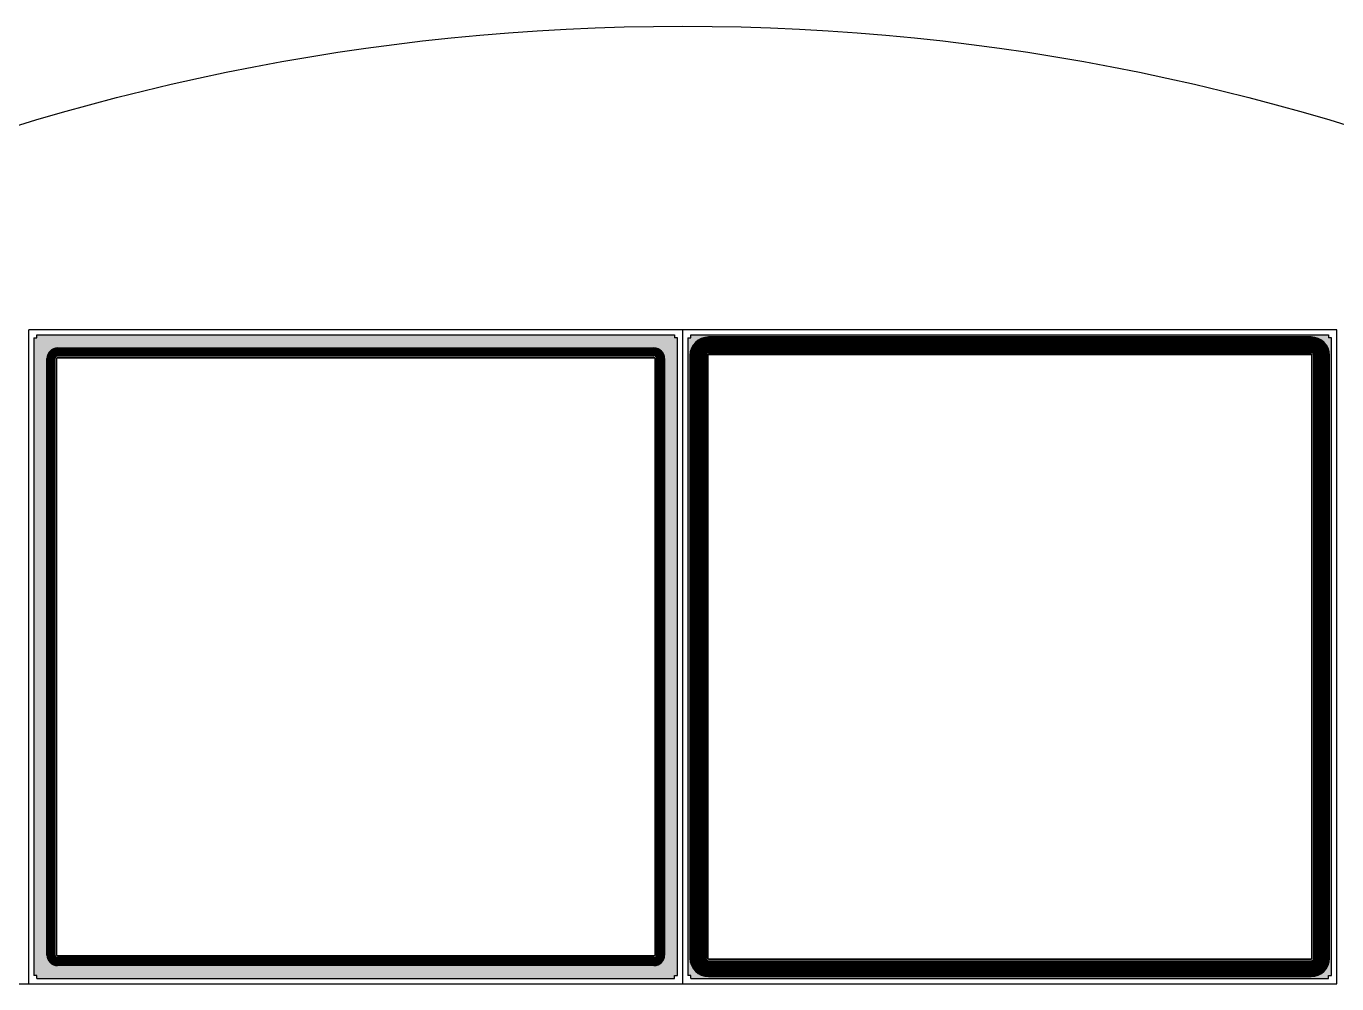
# Model space of a CAD drawing. Header units: millimetres. Extents: x -75 to 75, y -75 to 75.
# Drawn here: x -21.74 to 21.65, y 43.3 to 75 of the extents above; entities that cross this region are included whole.
import ezdxf

# ---------------------------------------------------------------- set-up
doc = ezdxf.new("R2010")
doc.units = ezdxf.units.MM
doc.layers.add('400AMET#2', color=9, linetype='Continuous')

msp = doc.modelspace()

# ---------------------------------------------------------------- hatches: boundary and pattern name
at = {"layer": '400AMET#2'}
h = msp.add_hatch(color=256, dxfattribs=at)
h.dxf.hatch_style = 1
h.paths.add_polyline_path([(-0.17, 64.68), (-0.27, 64.68), (-0.27, 64.78), (-21.38, 64.78), (-21.38, 64.68), (-21.48, 64.68), (-21.48, 43.57), (-21.38, 43.57), (-21.38, 43.47), (-0.27, 43.47), (-0.27, 43.57), (-0.17, 43.57)])
h.paths.add_polyline_path([(-20.697, 64.348), (-0.953, 64.348, -0.414214), (-0.602, 63.997), (-0.602, 44.253, -0.414214), (-0.953, 43.902), (-20.697, 43.902, -0.414214), (-21.048, 44.253), (-21.048, 63.997, -0.414214)], flags=16)
h.paths.add_polyline_path([(-20.697, 64.328), (-0.953, 64.328, -0.414214), (-0.622, 63.997), (-0.622, 44.253, -0.414214), (-0.953, 43.922), (-20.697, 43.922, -0.414214), (-21.028, 44.253), (-21.028, 63.997, -0.414214)], flags=0)
h.paths.add_polyline_path([(-20.697, 64.311), (-0.953, 64.311, -0.414214), (-0.639, 63.997), (-0.639, 44.253, -0.414214), (-0.953, 43.939), (-20.697, 43.939, -0.414214), (-21.011, 44.253), (-21.011, 63.997, -0.414214)], flags=0)
h.paths.add_polyline_path([(-20.697, 64.291), (-0.953, 64.291, -0.414214), (-0.659, 63.997), (-0.659, 44.253, -0.414214), (-0.953, 43.959), (-20.697, 43.959, -0.414214), (-20.991, 44.253), (-20.991, 63.997, -0.414214)], flags=0)
h.paths.add_polyline_path([(-20.697, 64.274), (-0.953, 64.274, -0.414214), (-0.676, 63.997), (-0.676, 44.253, -0.414214), (-0.953, 43.976), (-20.697, 43.976, -0.414214), (-20.974, 44.253), (-20.974, 63.997, -0.414214)], flags=0)
h.paths.add_polyline_path([(-20.697, 64.241), (-20.697, 64.254, 0.414214), (-20.954, 63.997), (-20.954, 44.253), (-20.941, 44.253), (-20.941, 63.997, -0.414214)], flags=0)
h.paths.add_polyline_path([(-20.697, 64.208), (-20.697, 64.221, 0.414214), (-20.921, 63.997), (-20.921, 44.253), (-20.908, 44.253), (-20.908, 63.997, -0.414214)], flags=0)
h.paths.add_polyline_path([(-0.953, 64.175, -0.414214), (-0.775, 63.997), (-0.762, 63.997, 0.414214), (-0.953, 64.188), (-20.697, 64.188), (-20.697, 64.175)], flags=0)
h.paths.add_polyline_path([(-0.709, 63.997), (-0.709, 44.253, -0.414214), (-0.953, 44.009), (-0.953, 43.996, 0.414214), (-0.696, 44.253), (-0.696, 63.997)], flags=0)
h.paths.add_polyline_path([(-0.953, 64.145, -0.414214), (-0.805, 63.997), (-0.795, 63.997, 0.414214), (-0.953, 64.155), (-20.697, 64.155), (-20.697, 64.145)], flags=0)
h.paths.add_polyline_path([(-20.697, 44.105, -0.414214), (-20.845, 44.253), (-20.855, 44.253, 0.414214), (-20.697, 44.095), (-0.953, 44.095), (-0.953, 44.105)], flags=0)
h.paths.add_polyline_path([(-0.953, 64.115, -0.414214), (-0.835, 63.997), (-0.825, 63.997, 0.414214), (-0.953, 64.125), (-20.697, 64.125), (-20.697, 64.115)], flags=0)
h.paths.add_polyline_path([(-0.953, 64.085, -0.414214), (-0.865, 63.997), (-0.855, 63.997, 0.414214), (-0.953, 64.095), (-20.697, 64.095), (-20.697, 64.085)], flags=0)
h.paths.add_polyline_path([(-20.697, 44.165, -0.414214), (-20.785, 44.253), (-20.795, 44.253, 0.414214), (-20.697, 44.155), (-0.953, 44.155), (-0.953, 44.165)], flags=0)
h.paths.add_polyline_path([(-0.953, 64.025, -0.414214), (-0.925, 63.997), (-0.915, 63.997, 0.414214), (-0.953, 64.035), (-20.697, 64.035), (-20.697, 64.025)], flags=0)
h.paths.add_polyline_path([(-20.697, 44.225, -0.414214), (-20.725, 44.253), (-20.735, 44.253, 0.414214), (-20.697, 44.215), (-0.953, 44.215), (-0.953, 44.225)], flags=0)
h.paths.add_polyline_path([(-20.547, 63.997), (-10.9, 63.997), (-10.9, 63.847), (-10.75, 63.847), (-10.75, 63.997), (-1.103, 63.997), (-1.103, 63.847), (-0.953, 63.847), (-0.953, 54.2), (-1.103, 54.2), (-1.103, 54.05), (-0.953, 54.05), (-0.953, 44.403), (-1.103, 44.403), (-1.103, 44.253), (-10.75, 44.253), (-10.75, 44.403), (-10.9, 44.403), (-10.9, 44.253), (-20.547, 44.253), (-20.547, 44.403), (-20.697, 44.403), (-20.697, 54.05), (-20.547, 54.05), (-20.547, 54.2), (-20.697, 54.2), (-20.697, 63.847), (-20.547, 63.847)], flags=0)
h = msp.add_hatch(color=256, dxfattribs=at)
h.dxf.hatch_style = 1
h.paths.add_polyline_path([(0.27, 64.78), (0.27, 64.68), (0.17, 64.68), (0.17, 43.57), (0.27, 43.57), (0.27, 43.47), (21.38, 43.47), (21.38, 43.57), (21.48, 43.57), (21.48, 64.68), (21.38, 64.68), (21.38, 64.78)])
h.paths.add_polyline_path([(0.853, 64.713), (20.797, 64.713, -0.414214), (21.413, 64.097), (21.413, 44.153, -0.414214), (20.797, 43.537), (0.853, 43.537, -0.414214), (0.237, 44.153), (0.237, 64.097, -0.414214)], flags=16)
h.paths.add_polyline_path([(0.853, 64.693), (20.797, 64.693, -0.414214), (21.393, 64.097), (21.393, 44.153, -0.414214), (20.797, 43.557), (0.853, 43.557, -0.414214), (0.257, 44.153), (0.257, 64.097, -0.414214)], flags=0)
h.paths.add_polyline_path([(0.853, 64.667), (20.797, 64.667, -0.414214), (21.367, 64.097), (21.367, 44.153, -0.414214), (20.797, 43.583), (0.853, 43.583, -0.414214), (0.283, 44.153), (0.283, 64.097, -0.414214)], flags=0)
h.paths.add_polyline_path([(0.853, 64.647), (20.797, 64.647, -0.414214), (21.347, 64.097), (21.347, 44.153, -0.414214), (20.797, 43.603), (0.853, 43.603, -0.414214), (0.303, 44.153), (0.303, 64.097, -0.414214)], flags=0)
h.paths.add_polyline_path([(0.853, 64.623), (20.797, 64.623, -0.414214), (21.323, 64.097), (21.323, 44.153, -0.414214), (20.797, 43.627), (0.853, 43.627, -0.414214), (0.327, 44.153), (0.327, 64.097, -0.414214)], flags=0)
h.paths.add_polyline_path([(0.853, 64.603), (20.797, 64.603, -0.414214), (21.303, 64.097), (21.303, 44.153, -0.414214), (20.797, 43.647), (0.853, 43.647, -0.414214), (0.347, 44.153), (0.347, 64.097, -0.414214)], flags=0)
h.paths.add_polyline_path([(0.853, 64.579), (20.797, 64.579, -0.414214), (21.279, 64.097), (21.279, 44.153, -0.414214), (20.797, 43.671), (0.853, 43.671, -0.414214), (0.371, 44.153), (0.371, 64.097, -0.414214)], flags=0)
h.paths.add_polyline_path([(0.853, 64.559), (20.797, 64.559, -0.414214), (21.259, 64.097), (21.259, 44.153, -0.414214), (20.797, 43.691), (0.853, 43.691, -0.414214), (0.391, 44.153), (0.391, 64.097, -0.414214)], flags=0)
h.paths.add_polyline_path([(0.853, 64.535), (20.797, 64.535, -0.414214), (21.235, 64.097), (21.235, 44.153, -0.414214), (20.797, 43.715), (0.853, 43.715, -0.414214), (0.415, 44.153), (0.415, 64.097, -0.414214)], flags=0)
h.paths.add_polyline_path([(0.853, 64.515), (20.797, 64.515, -0.414214), (21.215, 64.097), (21.215, 44.153, -0.414214), (20.797, 43.735), (0.853, 43.735, -0.414214), (0.435, 44.153), (0.435, 64.097, -0.414214)], flags=0)
h.paths.add_polyline_path([(0.853, 64.493), (20.797, 64.493, -0.414214), (21.193, 64.097), (21.193, 44.153, -0.414214), (20.797, 43.757), (0.853, 43.757, -0.414214), (0.457, 44.153), (0.457, 64.097, -0.414214)], flags=0)
h.paths.add_polyline_path([(0.853, 64.473), (20.797, 64.473, -0.414214), (21.173, 64.097), (21.173, 44.153, -0.414214), (20.797, 43.777), (0.853, 43.777, -0.414214), (0.477, 44.153), (0.477, 64.097, -0.414214)], flags=0)
h.paths.add_polyline_path([(0.853, 64.451), (20.797, 64.451, -0.414214), (21.151, 64.097), (21.151, 44.153, -0.414214), (20.797, 43.799), (0.853, 43.799, -0.414214), (0.499, 44.153), (0.499, 64.097, -0.414214)], flags=0)
h.paths.add_polyline_path([(0.853, 64.431), (20.797, 64.431, -0.414214), (21.131, 64.097), (21.131, 44.153, -0.414214), (20.797, 43.819), (0.853, 43.819, -0.414214), (0.519, 44.153), (0.519, 64.097, -0.414214)], flags=0)
h.paths.add_polyline_path([(0.853, 64.409), (20.797, 64.409, -0.414214), (21.109, 64.097), (21.109, 44.153, -0.414214), (20.797, 43.841), (0.853, 43.841, -0.414214), (0.541, 44.153), (0.541, 64.097, -0.414214)], flags=0)
h.paths.add_polyline_path([(0.853, 64.389), (20.797, 64.389, -0.414214), (21.089, 64.097), (21.089, 44.153, -0.414214), (20.797, 43.861), (0.853, 43.861, -0.414214), (0.561, 44.153), (0.561, 64.097, -0.414214)], flags=0)
h.paths.add_polyline_path([(0.853, 64.371), (20.797, 64.371, -0.414214), (21.071, 64.097), (21.071, 44.153, -0.414214), (20.797, 43.879), (0.853, 43.879, -0.414214), (0.579, 44.153), (0.579, 64.097, -0.414214)], flags=0)
h.paths.add_polyline_path([(0.853, 64.351), (20.797, 64.351, -0.414214), (21.051, 64.097), (21.051, 44.153, -0.414214), (20.797, 43.899), (0.853, 43.899, -0.414214), (0.599, 44.153), (0.599, 64.097, -0.414214)], flags=0)
h.paths.add_polyline_path([(0.853, 64.333), (20.797, 64.333, -0.414214), (21.033, 64.097), (21.033, 44.153, -0.414214), (20.797, 43.917), (0.853, 43.917, -0.414214), (0.617, 44.153), (0.617, 64.097, -0.414214)], flags=0)
h.paths.add_polyline_path([(0.853, 64.313), (20.797, 64.313, -0.414214), (21.013, 64.097), (21.013, 44.153, -0.414214), (20.797, 43.937), (0.853, 43.937, -0.414214), (0.637, 44.153), (0.637, 64.097, -0.414214)], flags=0)
h.paths.add_polyline_path([(0.853, 64.295), (20.797, 64.295, -0.414214), (20.995, 64.097), (20.995, 44.153, -0.414214), (20.797, 43.955), (0.853, 43.955, -0.414214), (0.655, 44.153), (0.655, 64.097, -0.414214)], flags=0)
h.paths.add_polyline_path([(0.853, 64.275), (20.797, 64.275, -0.414214), (20.975, 64.097), (20.975, 44.153, -0.414214), (20.797, 43.975), (0.853, 43.975, -0.414214), (0.675, 44.153), (0.675, 64.097, -0.414214)], flags=0)
h.paths.add_polyline_path([(0.853, 64.26), (20.797, 64.26, -0.414214), (20.96, 64.097), (20.96, 44.153, -0.414214), (20.797, 43.99), (0.853, 43.99, -0.414214), (0.69, 44.153), (0.69, 64.097, -0.414214)], flags=0)
h.paths.add_polyline_path([(0.853, 64.24), (20.797, 64.24, -0.414214), (20.94, 64.097), (20.94, 44.153, -0.414214), (20.797, 44.01), (0.853, 44.01, -0.414214), (0.71, 44.153), (0.71, 64.097, -0.414214)], flags=0)
h.paths.add_polyline_path([(0.853, 64.225), (20.797, 64.225, -0.414214), (20.925, 64.097), (20.925, 44.153, -0.414214), (20.797, 44.025), (0.853, 44.025, -0.414214), (0.725, 44.153), (0.725, 64.097, -0.414214)], flags=0)
h.paths.add_polyline_path([(0.853, 64.205), (20.797, 64.205, -0.414214), (20.905, 64.097), (20.905, 44.153, -0.414214), (20.797, 44.045), (0.853, 44.045, -0.414214), (0.745, 44.153), (0.745, 64.097, -0.414214)], flags=0)
h.paths.add_polyline_path([(20.89, 64.19), (20.89, 44.06), (0.76, 44.06), (0.76, 64.19)], flags=0)
h.paths.add_polyline_path([(20.84, 64.14), (20.84, 44.11), (0.81, 44.11), (0.81, 64.14)], flags=0)
h.paths.add_polyline_path([(20.825, 64.125), (20.825, 44.125), (0.825, 44.125), (0.825, 64.125)], flags=0)
h.paths.add_polyline_path([(10.9, 64.097), (10.9, 63.947), (10.75, 63.947), (10.75, 64.097), (1.003, 64.097), (1.003, 63.947), (0.853, 63.947), (0.853, 54.2), (1.003, 54.2), (1.003, 54.05), (0.853, 54.05), (0.853, 44.303), (1.003, 44.303), (10.75, 44.153), (10.75, 44.303), (10.9, 44.303), (20.647, 44.153), (20.647, 44.303), (20.797, 44.303), (20.797, 54.05), (20.647, 54.05), (20.647, 54.2), (20.797, 54.2), (20.797, 63.947), (20.647, 63.947), (20.647, 64.097)], flags=0)
h = msp.add_hatch(color=256, dxfattribs=at)
h.dxf.hatch_style = 1
edge = h.paths.add_edge_path()
edge.add_arc((0.853, 44.153), 0.596, 180, 270)
edge.add_line((0.853, 43.557), (20.797, 43.557))
edge.add_arc((20.797, 44.153), 0.596, 270, 360)
edge.add_line((21.393, 44.153), (21.393, 64.097))
edge.add_arc((20.797, 64.097), 0.596, 360, 450)
edge.add_line((20.797, 64.693), (0.853, 64.693))
edge.add_arc((0.853, 64.097), 0.596, 90, 180)
edge.add_line((0.257, 64.097), (0.257, 44.153))
edge = h.paths.add_edge_path(flags=16)
edge.add_arc((0.853, 44.153), 0.57, 180, 270)
edge.add_line((0.853, 43.583), (20.797, 43.583))
edge.add_arc((20.797, 44.153), 0.57, 270, 360)
edge.add_line((21.367, 44.153), (21.367, 64.097))
edge.add_arc((20.797, 64.097), 0.57, 0, 90)
edge.add_line((20.797, 64.667), (0.853, 64.667))
edge.add_arc((0.853, 64.097), 0.57, 90, 180)
edge.add_line((0.283, 64.097), (0.283, 44.153))
h = msp.add_hatch(color=256, dxfattribs=at)
h.dxf.hatch_style = 1
edge = h.paths.add_edge_path()
edge.add_arc((0.853, 64.097), 0.55, 90, 180)
edge.add_line((0.303, 64.097), (0.303, 44.153))
edge.add_arc((0.853, 44.153), 0.55, 180, 270)
edge.add_line((0.853, 43.603), (20.797, 43.603))
edge.add_arc((20.797, 44.153), 0.55, 270, 360)
edge.add_line((21.347, 44.153), (21.347, 64.097))
edge.add_arc((20.797, 64.097), 0.55, 360, 450)
edge.add_line((20.797, 64.647), (0.853, 64.647))
edge = h.paths.add_edge_path(flags=16)
edge.add_arc((0.853, 64.097), 0.526, 90, 180)
edge.add_line((0.327, 64.097), (0.327, 44.153))
edge.add_arc((0.853, 44.153), 0.526, 180, 270)
edge.add_line((0.853, 43.627), (20.797, 43.627))
edge.add_arc((20.797, 44.153), 0.526, 270, 360)
edge.add_line((21.323, 44.153), (21.323, 64.097))
edge.add_arc((20.797, 64.097), 0.526, 360, 450)
edge.add_line((20.797, 64.623), (0.853, 64.623))
h = msp.add_hatch(color=256, dxfattribs=at)
h.dxf.hatch_style = 1
edge = h.paths.add_edge_path(flags=16)
edge.add_arc((-20.697, 44.253), 0.314, 180, 270)
edge.add_line((-20.697, 43.939), (-0.953, 43.939))
edge.add_arc((-0.953, 44.253), 0.314, 270, 360)
edge.add_line((-0.639, 44.253), (-0.639, 63.997))
edge.add_arc((-0.953, 63.997), 0.314, 0, 90)
edge.add_line((-0.953, 64.311), (-20.697, 64.311))
edge.add_arc((-20.697, 63.997), 0.314, 90, 180)
edge.add_line((-21.011, 63.997), (-21.011, 44.253))
edge = h.paths.add_edge_path()
edge.add_arc((-20.697, 44.253), 0.331, 180, 270)
edge.add_line((-20.697, 43.922), (-0.953, 43.922))
edge.add_arc((-0.953, 44.253), 0.331, 270, 360)
edge.add_line((-0.622, 44.253), (-0.622, 63.997))
edge.add_arc((-0.953, 63.997), 0.331, 0, 90)
edge.add_line((-0.953, 64.328), (-20.697, 64.328))
edge.add_arc((-20.697, 63.997), 0.331, 90, 180)
edge.add_line((-21.028, 63.997), (-21.028, 44.253))
h = msp.add_hatch(color=256, dxfattribs=at)
h.dxf.hatch_style = 1
edge = h.paths.add_edge_path()
edge.add_arc((-0.953, 44.253), 0.294, 270, 360)
edge.add_line((-0.659, 44.253), (-0.659, 63.997))
edge.add_arc((-0.953, 63.997), 0.294, 0, 90)
edge.add_line((-0.953, 64.291), (-20.697, 64.291))
edge.add_arc((-20.697, 63.997), 0.294, 90, 180)
edge.add_line((-20.991, 63.997), (-20.991, 44.253))
edge.add_arc((-20.697, 44.253), 0.294, 180, 270)
edge.add_line((-20.697, 43.959), (-0.953, 43.959))
edge = h.paths.add_edge_path(flags=16)
edge.add_line((-0.953, 43.976), (-20.697, 43.976))
edge.add_arc((-20.697, 44.253), 0.277, 180, 270, ccw=False)
edge.add_line((-20.974, 44.253), (-20.974, 63.997))
edge.add_arc((-20.697, 63.997), 0.277, 90, 180, ccw=False)
edge.add_line((-20.697, 64.274), (-0.953, 64.274))
edge.add_arc((-0.953, 63.997), 0.277, 0, 90, ccw=False)
edge.add_line((-0.676, 63.997), (-0.676, 44.253))
edge.add_arc((-0.953, 44.253), 0.277, -90, 0, ccw=False)
h = msp.add_hatch(color=256, dxfattribs=at)
h.dxf.hatch_style = 1
edge = h.paths.add_edge_path(flags=16)
edge.add_arc((-20.697, 44.253), 0.244, 180, 270)
edge.add_line((-20.697, 44.009), (-0.953, 44.009))
edge.add_arc((-0.953, 44.253), 0.244, 270, 360)
edge.add_line((-0.709, 44.253), (-0.709, 63.997))
edge.add_arc((-0.953, 63.997), 0.244, 0, 90)
edge.add_line((-0.953, 64.241), (-20.697, 64.241))
edge.add_arc((-20.697, 63.997), 0.244, 90, 180)
edge.add_line((-20.941, 63.997), (-20.941, 44.253))
edge = h.paths.add_edge_path()
edge.add_arc((-20.697, 44.253), 0.257, 180, 270)
edge.add_line((-20.697, 43.996), (-0.953, 43.996))
edge.add_arc((-0.953, 44.253), 0.257, 270, 360)
edge.add_line((-0.696, 44.253), (-0.696, 63.997))
edge.add_arc((-0.953, 63.997), 0.257, 0, 90)
edge.add_line((-0.953, 64.254), (-20.697, 64.254))
edge.add_arc((-20.697, 63.997), 0.257, 90, 180)
edge.add_line((-20.954, 63.997), (-20.954, 44.253))
h = msp.add_hatch(color=256, dxfattribs=at)
h.dxf.hatch_style = 1
edge = h.paths.add_edge_path()
edge.add_line((-0.953, 44.029), (-20.697, 44.029))
edge.add_arc((-20.697, 44.253), 0.224, 180, 270, ccw=False)
edge.add_line((-20.921, 44.253), (-20.921, 63.997))
edge.add_arc((-20.697, 63.997), 0.224, 90, 180, ccw=False)
edge.add_line((-20.697, 64.221), (-0.953, 64.221))
edge.add_arc((-0.953, 63.997), 0.224, 0, 90, ccw=False)
edge.add_line((-0.729, 63.997), (-0.729, 44.253))
edge.add_arc((-0.953, 44.253), 0.224, -90, 0, ccw=False)
edge = h.paths.add_edge_path(flags=16)
edge.add_line((-0.953, 44.042), (-20.697, 44.042))
edge.add_arc((-20.697, 44.253), 0.211, 180, 270, ccw=False)
edge.add_line((-20.908, 44.253), (-20.908, 63.997))
edge.add_arc((-20.697, 63.997), 0.211, 90, 180, ccw=False)
edge.add_line((-20.697, 64.208), (-0.953, 64.208))
edge.add_arc((-0.953, 63.997), 0.211, 0, 90, ccw=False)
edge.add_line((-0.742, 63.997), (-0.742, 44.253))
edge.add_arc((-0.953, 44.253), 0.211, -90, 0, ccw=False)
h = msp.add_hatch(color=256, dxfattribs=at)
h.dxf.hatch_style = 1
edge = h.paths.add_edge_path()
edge.add_arc((0.853, 44.153), 0.506, 180, 270)
edge.add_line((0.853, 43.647), (20.797, 43.647))
edge.add_arc((20.797, 44.153), 0.506, 270, 360)
edge.add_line((21.303, 44.153), (21.303, 64.097))
edge.add_arc((20.797, 64.097), 0.506, 360, 450)
edge.add_line((20.797, 64.603), (0.853, 64.603))
edge.add_arc((0.853, 64.097), 0.506, 90, 180)
edge.add_line((0.347, 64.097), (0.347, 44.153))
edge = h.paths.add_edge_path(flags=16)
edge.add_arc((0.853, 44.153), 0.482, 180, 270)
edge.add_line((0.853, 43.671), (20.797, 43.671))
edge.add_arc((20.797, 44.153), 0.482, 270, 360)
edge.add_line((21.279, 44.153), (21.279, 64.097))
edge.add_arc((20.797, 64.097), 0.482, 360, 450)
edge.add_line((20.797, 64.579), (0.853, 64.579))
edge.add_arc((0.853, 64.097), 0.482, 90, 180)
edge.add_line((0.371, 64.097), (0.371, 44.153))
h = msp.add_hatch(color=256, dxfattribs=at)
h.dxf.hatch_style = 1
edge = h.paths.add_edge_path()
edge.add_arc((0.853, 64.097), 0.462, 90, 180)
edge.add_line((0.391, 64.097), (0.391, 44.153))
edge.add_arc((0.853, 44.153), 0.462, 180, 270)
edge.add_line((0.853, 43.691), (20.797, 43.691))
edge.add_arc((20.797, 44.153), 0.462, 270, 360)
edge.add_line((21.259, 44.153), (21.259, 64.097))
edge.add_arc((20.797, 64.097), 0.462, 360, 450)
edge.add_line((20.797, 64.559), (0.853, 64.559))
edge = h.paths.add_edge_path(flags=16)
edge.add_arc((0.853, 64.097), 0.438, 90, 180)
edge.add_line((0.415, 64.097), (0.415, 44.153))
edge.add_arc((0.853, 44.153), 0.438, 180, 270)
edge.add_line((0.853, 43.715), (20.797, 43.715))
edge.add_arc((20.797, 44.153), 0.438, 270, 360)
edge.add_line((21.235, 44.153), (21.235, 64.097))
edge.add_arc((20.797, 64.097), 0.438, 360, 450)
edge.add_line((20.797, 64.535), (0.853, 64.535))
h = msp.add_hatch(color=256, dxfattribs=at)
h.dxf.hatch_style = 1
edge = h.paths.add_edge_path()
edge.add_arc((0.853, 44.153), 0.418, 180, 270)
edge.add_line((0.853, 43.735), (20.797, 43.735))
edge.add_arc((20.797, 44.153), 0.418, 270, 360)
edge.add_line((21.215, 44.153), (21.215, 64.097))
edge.add_arc((20.797, 64.097), 0.418, 0, 90)
edge.add_line((20.797, 64.515), (0.853, 64.515))
edge.add_arc((0.853, 64.097), 0.418, 90, 180)
edge.add_line((0.435, 64.097), (0.435, 44.153))
edge = h.paths.add_edge_path(flags=16)
edge.add_arc((0.853, 44.153), 0.396, 180, 270)
edge.add_line((0.853, 43.757), (20.797, 43.757))
edge.add_arc((20.797, 44.153), 0.396, 270, 360)
edge.add_line((21.193, 44.153), (21.193, 64.097))
edge.add_arc((20.797, 64.097), 0.396, 0, 90)
edge.add_line((20.797, 64.493), (0.853, 64.493))
edge.add_arc((0.853, 64.097), 0.396, 90, 180)
edge.add_line((0.457, 64.097), (0.457, 44.153))
h = msp.add_hatch(color=256, dxfattribs=at)
h.dxf.hatch_style = 1
edge = h.paths.add_edge_path(flags=16)
edge.add_arc((20.797, 44.153), 0.354, 270, 360)
edge.add_line((21.151, 44.153), (21.151, 64.097))
edge.add_arc((20.797, 64.097), 0.354, 0, 90)
edge.add_line((20.797, 64.451), (0.853, 64.451))
edge.add_arc((0.853, 64.097), 0.354, 90, 180)
edge.add_line((0.499, 64.097), (0.499, 44.153))
edge.add_arc((0.853, 44.153), 0.354, 180, 270)
edge.add_line((0.853, 43.799), (20.797, 43.799))
edge = h.paths.add_edge_path()
edge.add_arc((20.797, 44.153), 0.376, 270, 360)
edge.add_line((21.173, 44.153), (21.173, 64.097))
edge.add_arc((20.797, 64.097), 0.376, 0, 90)
edge.add_line((20.797, 64.473), (0.853, 64.473))
edge.add_arc((0.853, 64.097), 0.376, 90, 180)
edge.add_line((0.477, 64.097), (0.477, 44.153))
edge.add_arc((0.853, 44.153), 0.376, 180, 270)
edge.add_line((0.853, 43.777), (20.797, 43.777))
h = msp.add_hatch(color=256, dxfattribs=at)
h.dxf.hatch_style = 1
edge = h.paths.add_edge_path(flags=16)
edge.add_arc((20.797, 64.097), 0.312, 0, 90)
edge.add_line((20.797, 64.409), (0.853, 64.409))
edge.add_arc((0.853, 64.097), 0.312, 90, 180)
edge.add_line((0.541, 64.097), (0.541, 44.153))
edge.add_arc((0.853, 44.153), 0.312, 180, 270)
edge.add_line((0.853, 43.841), (20.797, 43.841))
edge.add_arc((20.797, 44.153), 0.312, 270, 360)
edge.add_line((21.109, 44.153), (21.109, 64.097))
edge = h.paths.add_edge_path()
edge.add_arc((20.797, 64.097), 0.334, 0, 90)
edge.add_line((20.797, 64.431), (0.853, 64.431))
edge.add_arc((0.853, 64.097), 0.334, 90, 180)
edge.add_line((0.519, 64.097), (0.519, 44.153))
edge.add_arc((0.853, 44.153), 0.334, 180, 270)
edge.add_line((0.853, 43.819), (20.797, 43.819))
edge.add_arc((20.797, 44.153), 0.334, 270, 360)
edge.add_line((21.131, 44.153), (21.131, 64.097))
h = msp.add_hatch(color=256, dxfattribs=at)
h.dxf.hatch_style = 1
edge = h.paths.add_edge_path(flags=16)
edge.add_arc((20.797, 44.153), 0.274, 270, 360)
edge.add_line((21.071, 44.153), (21.071, 64.097))
edge.add_arc((20.797, 64.097), 0.274, 0, 90)
edge.add_line((20.797, 64.371), (0.853, 64.371))
edge.add_arc((0.853, 64.097), 0.274, 90, 180)
edge.add_line((0.579, 64.097), (0.579, 44.153))
edge.add_arc((0.853, 44.153), 0.274, 180, 270)
edge.add_line((0.853, 43.879), (20.797, 43.879))
edge = h.paths.add_edge_path()
edge.add_arc((20.797, 44.153), 0.292, 270, 360)
edge.add_line((21.089, 44.153), (21.089, 64.097))
edge.add_arc((20.797, 64.097), 0.292, 0, 90)
edge.add_line((20.797, 64.389), (0.853, 64.389))
edge.add_arc((0.853, 64.097), 0.292, 90, 180)
edge.add_line((0.561, 64.097), (0.561, 44.153))
edge.add_arc((0.853, 44.153), 0.292, 180, 270)
edge.add_line((0.853, 43.861), (20.797, 43.861))
h = msp.add_hatch(color=256, dxfattribs=at)
h.dxf.hatch_style = 1
edge = h.paths.add_edge_path(flags=16)
edge.add_arc((20.797, 64.097), 0.236, 0, 90)
edge.add_line((20.797, 64.333), (0.853, 64.333))
edge.add_arc((0.853, 64.097), 0.236, 90, 180)
edge.add_line((0.617, 64.097), (0.617, 44.153))
edge.add_arc((0.853, 44.153), 0.236, 180, 270)
edge.add_line((0.853, 43.917), (20.797, 43.917))
edge.add_arc((20.797, 44.153), 0.236, 270, 360)
edge.add_line((21.033, 44.153), (21.033, 64.097))
edge = h.paths.add_edge_path()
edge.add_arc((20.797, 64.097), 0.254, 0, 90)
edge.add_line((20.797, 64.351), (0.853, 64.351))
edge.add_arc((0.853, 64.097), 0.254, 90, 180)
edge.add_line((0.599, 64.097), (0.599, 44.153))
edge.add_arc((0.853, 44.153), 0.254, 180, 270)
edge.add_line((0.853, 43.899), (20.797, 43.899))
edge.add_arc((20.797, 44.153), 0.254, 270, 360)
edge.add_line((21.051, 44.153), (21.051, 64.097))
h = msp.add_hatch(color=256, dxfattribs=at)
h.dxf.hatch_style = 1
edge = h.paths.add_edge_path()
edge.add_arc((20.797, 44.153), 0.216, 270, 360)
edge.add_line((21.013, 44.153), (21.013, 64.097))
edge.add_arc((20.797, 64.097), 0.216, 0, 90)
edge.add_line((20.797, 64.313), (0.853, 64.313))
edge.add_arc((0.853, 64.097), 0.216, 90, 180)
edge.add_line((0.637, 64.097), (0.637, 44.153))
edge.add_arc((0.853, 44.153), 0.216, 180, 270)
edge.add_line((0.853, 43.937), (20.797, 43.937))
edge = h.paths.add_edge_path(flags=16)
edge.add_arc((20.797, 44.153), 0.198, 270, 360)
edge.add_line((20.995, 44.153), (20.995, 64.097))
edge.add_arc((20.797, 64.097), 0.198, 0, 90)
edge.add_line((20.797, 64.295), (0.853, 64.295))
edge.add_arc((0.853, 64.097), 0.198, 90, 180)
edge.add_line((0.655, 64.097), (0.655, 44.153))
edge.add_arc((0.853, 44.153), 0.198, 180, 270)
edge.add_line((0.853, 43.955), (20.797, 43.955))
h = msp.add_hatch(color=256, dxfattribs=at)
h.dxf.hatch_style = 1
edge = h.paths.add_edge_path(flags=16)
edge.add_arc((0.853, 44.153), 0.163, 180, 270)
edge.add_line((0.853, 43.99), (20.797, 43.99))
edge.add_arc((20.797, 44.153), 0.163, 270, 360)
edge.add_line((20.96, 44.153), (20.96, 64.097))
edge.add_arc((20.797, 64.097), 0.163, 0, 90)
edge.add_line((20.797, 64.26), (0.853, 64.26))
edge.add_arc((0.853, 64.097), 0.163, 90, 180)
edge.add_line((0.69, 64.097), (0.69, 44.153))
edge = h.paths.add_edge_path()
edge.add_arc((0.853, 44.153), 0.178, 180, 270)
edge.add_line((0.853, 43.975), (20.797, 43.975))
edge.add_arc((20.797, 44.153), 0.178, 270, 360)
edge.add_line((20.975, 44.153), (20.975, 64.097))
edge.add_arc((20.797, 64.097), 0.178, 0, 90)
edge.add_line((20.797, 64.275), (0.853, 64.275))
edge.add_arc((0.853, 64.097), 0.178, 90, 180)
edge.add_line((0.675, 64.097), (0.675, 44.153))
h = msp.add_hatch(color=256, dxfattribs=at)
h.dxf.hatch_style = 1
edge = h.paths.add_edge_path()
edge.add_line((0.71, 64.097), (0.71, 44.153))
edge.add_arc((0.853, 44.153), 0.143, 180, 270)
edge.add_line((0.853, 44.01), (20.797, 44.01))
edge.add_arc((20.797, 44.153), 0.143, 270, 360)
edge.add_line((20.94, 44.153), (20.94, 64.097))
edge.add_arc((20.797, 64.097), 0.143, 0, 90)
edge.add_line((20.797, 64.24), (0.853, 64.24))
edge.add_arc((0.853, 64.097), 0.143, 90, 180)
edge = h.paths.add_edge_path(flags=16)
edge.add_line((0.725, 64.097), (0.725, 44.153))
edge.add_arc((0.853, 44.153), 0.128, 180, 270)
edge.add_line((0.853, 44.025), (20.797, 44.025))
edge.add_arc((20.797, 44.153), 0.128, 270, 360)
edge.add_line((20.925, 44.153), (20.925, 64.097))
edge.add_arc((20.797, 64.097), 0.128, 0, 90)
edge.add_line((20.797, 64.225), (0.853, 64.225))
edge.add_arc((0.853, 64.097), 0.128, 90, 180)
h = msp.add_hatch(color=256, dxfattribs=at)
h.dxf.hatch_style = 1
edge = h.paths.add_edge_path(flags=16)
edge.add_arc((-0.953, 63.997), 0.178, 0, 90)
edge.add_line((-0.953, 64.175), (-20.697, 64.175))
edge.add_arc((-20.697, 63.997), 0.178, 90, 180)
edge.add_line((-20.875, 63.997), (-20.875, 44.253))
edge.add_arc((-20.697, 44.253), 0.178, 180, 270)
edge.add_line((-20.697, 44.075), (-0.953, 44.075))
edge.add_arc((-0.953, 44.253), 0.178, 270, 360)
edge.add_line((-0.775, 44.253), (-0.775, 63.997))
edge = h.paths.add_edge_path()
edge.add_arc((-0.953, 63.997), 0.191, 0, 90)
edge.add_line((-0.953, 64.188), (-20.697, 64.188))
edge.add_arc((-20.697, 63.997), 0.191, 90, 180)
edge.add_line((-20.888, 63.997), (-20.888, 44.253))
edge.add_arc((-20.697, 44.253), 0.191, 180, 270)
edge.add_line((-20.697, 44.062), (-0.953, 44.062))
edge.add_arc((-0.953, 44.253), 0.191, 270, 360)
edge.add_line((-0.762, 44.253), (-0.762, 63.997))
h = msp.add_hatch(color=256, dxfattribs=at)
h.dxf.hatch_style = 1
edge = h.paths.add_edge_path(flags=16)
edge.add_arc((-20.697, 63.997), 0.148, 90, 180)
edge.add_line((-20.845, 63.997), (-20.845, 44.253))
edge.add_arc((-20.697, 44.253), 0.148, 180, 270)
edge.add_line((-20.697, 44.105), (-0.953, 44.105))
edge.add_arc((-0.953, 44.253), 0.148, 270, 360)
edge.add_line((-0.805, 44.253), (-0.805, 63.997))
edge.add_arc((-0.953, 63.997), 0.148, 0, 90)
edge.add_line((-0.953, 64.145), (-20.697, 64.145))
edge = h.paths.add_edge_path()
edge.add_arc((-20.697, 63.997), 0.158, 90, 180)
edge.add_line((-20.855, 63.997), (-20.855, 44.253))
edge.add_arc((-20.697, 44.253), 0.158, 180, 270)
edge.add_line((-20.697, 44.095), (-0.953, 44.095))
edge.add_arc((-0.953, 44.253), 0.158, 270, 360)
edge.add_line((-0.795, 44.253), (-0.795, 63.997))
edge.add_arc((-0.953, 63.997), 0.158, 0, 90)
edge.add_line((-0.953, 64.155), (-20.697, 64.155))
h = msp.add_hatch(color=256, dxfattribs=at)
h.dxf.hatch_style = 1
edge = h.paths.add_edge_path(flags=16)
edge.add_arc((-20.697, 44.253), 0.118, 180, 270)
edge.add_line((-20.697, 44.135), (-0.953, 44.135))
edge.add_arc((-0.953, 44.253), 0.118, 270, 360)
edge.add_line((-0.835, 44.253), (-0.835, 63.997))
edge.add_arc((-0.953, 63.997), 0.118, 0, 90)
edge.add_line((-0.953, 64.115), (-20.697, 64.115))
edge.add_arc((-20.697, 63.997), 0.118, 90, 180)
edge.add_line((-20.815, 63.997), (-20.815, 44.253))
edge = h.paths.add_edge_path()
edge.add_arc((-20.697, 44.253), 0.128, 180, 270)
edge.add_line((-20.697, 44.125), (-0.953, 44.125))
edge.add_arc((-0.953, 44.253), 0.128, 270, 360)
edge.add_line((-0.825, 44.253), (-0.825, 63.997))
edge.add_arc((-0.953, 63.997), 0.128, 0, 90)
edge.add_line((-0.953, 64.125), (-20.697, 64.125))
edge.add_arc((-20.697, 63.997), 0.128, 90, 180)
edge.add_line((-20.825, 63.997), (-20.825, 44.253))
h = msp.add_hatch(color=256, dxfattribs=at)
h.dxf.hatch_style = 1
edge = h.paths.add_edge_path(flags=16)
edge.add_line((-0.953, 44.165), (-20.697, 44.165))
edge.add_arc((-20.697, 44.253), 0.088, 180, 270, ccw=False)
edge.add_line((-20.785, 44.253), (-20.785, 63.997))
edge.add_arc((-20.697, 63.997), 0.088, 90, 180, ccw=False)
edge.add_line((-20.697, 64.085), (-0.953, 64.085))
edge.add_arc((-0.953, 63.997), 0.088, 0, 90, ccw=False)
edge.add_line((-0.865, 63.997), (-0.865, 44.253))
edge.add_arc((-0.953, 44.253), 0.088, -90, 0, ccw=False)
edge = h.paths.add_edge_path()
edge.add_arc((-0.953, 44.253), 0.098, 270, 360)
edge.add_line((-0.855, 44.253), (-0.855, 63.997))
edge.add_arc((-0.953, 63.997), 0.098, 0, 90)
edge.add_line((-0.953, 64.095), (-20.697, 64.095))
edge.add_arc((-20.697, 63.997), 0.098, 90, 180)
edge.add_line((-20.795, 63.997), (-20.795, 44.253))
edge.add_arc((-20.697, 44.253), 0.098, 180, 270)
edge.add_line((-20.697, 44.155), (-0.953, 44.155))
h = msp.add_hatch(color=256, dxfattribs=at)
h.dxf.hatch_style = 1
edge = h.paths.add_edge_path()
edge.add_line((-20.697, 64.035), (-0.953, 64.035))
edge.add_arc((-0.953, 63.997), 0.038, 0, 90, ccw=False)
edge.add_line((-0.915, 63.997), (-0.915, 44.253))
edge.add_arc((-0.953, 44.253), 0.038, -90, 0, ccw=False)
edge.add_line((-0.953, 44.215), (-20.697, 44.215))
edge.add_arc((-20.697, 44.253), 0.038, 180, 270, ccw=False)
edge.add_line((-20.735, 44.253), (-20.735, 63.997))
edge.add_arc((-20.697, 63.997), 0.038, 90, 180, ccw=False)
edge = h.paths.add_edge_path(flags=16)
edge.add_line((-20.697, 64.025), (-0.953, 64.025))
edge.add_arc((-0.953, 63.997), 0.028, 0, 90, ccw=False)
edge.add_line((-0.925, 63.997), (-0.925, 44.253))
edge.add_arc((-0.953, 44.253), 0.028, -90, 0, ccw=False)
edge.add_line((-0.953, 44.225), (-20.697, 44.225))
edge.add_arc((-20.697, 44.253), 0.028, 180, 270, ccw=False)
edge.add_line((-20.725, 44.253), (-20.725, 63.997))
edge.add_arc((-20.697, 63.997), 0.028, 90, 180, ccw=False)
h = msp.add_hatch(color=256, dxfattribs=at)
h.dxf.hatch_style = 1
edge = h.paths.add_edge_path(flags=16)
edge.add_arc((0.853, 44.153), 0.093, 180, 270)
edge.add_line((0.853, 44.06), (20.797, 44.06))
edge.add_arc((20.797, 44.153), 0.093, 270, 360)
edge.add_line((20.89, 44.153), (20.89, 64.097))
edge.add_arc((20.797, 64.097), 0.093, 0, 90)
edge.add_line((20.797, 64.19), (0.853, 64.19))
edge.add_arc((0.853, 64.097), 0.093, 90, 180)
edge.add_line((0.76, 64.097), (0.76, 44.153))
edge = h.paths.add_edge_path()
edge.add_arc((0.853, 44.153), 0.108, 180, 270)
edge.add_line((0.853, 44.045), (20.797, 44.045))
edge.add_arc((20.797, 44.153), 0.108, 270, 360)
edge.add_line((20.905, 44.153), (20.905, 64.097))
edge.add_arc((20.797, 64.097), 0.108, 0, 90)
edge.add_line((20.797, 64.205), (0.853, 64.205))
edge.add_arc((0.853, 64.097), 0.108, 90, 180)
edge.add_line((0.745, 64.097), (0.745, 44.153))
h = msp.add_hatch(color=256, dxfattribs=at)
h.dxf.hatch_style = 1
edge = h.paths.add_edge_path(flags=16)
edge.add_arc((0.853, 64.097), 0.028, 90, 180)
edge.add_line((0.825, 64.097), (0.825, 44.153))
edge.add_arc((0.853, 44.153), 0.028, 180, 270)
edge.add_line((0.853, 44.125), (20.797, 44.125))
edge.add_arc((20.797, 44.153), 0.028, 270, 360)
edge.add_line((20.825, 44.153), (20.825, 64.097))
edge.add_arc((20.797, 64.097), 0.028, 0, 90)
edge.add_line((20.797, 64.125), (0.853, 64.125))
edge = h.paths.add_edge_path()
edge.add_arc((0.853, 64.097), 0.043, 90, 180)
edge.add_line((0.81, 64.097), (0.81, 44.153))
edge.add_arc((0.853, 44.153), 0.043, 180, 270)
edge.add_line((0.853, 44.11), (20.797, 44.11))
edge.add_arc((20.797, 44.153), 0.043, 270, 360)
edge.add_line((20.84, 44.153), (20.84, 64.097))
edge.add_arc((20.797, 64.097), 0.043, 0, 90)
edge.add_line((20.797, 64.14), (0.853, 64.14))

# ---------------------------------------------------------------- linework, layer by layer
for p, q in [((-21.65, 43.3), (-21.65, 64.95)), ((0, 64.95), (-21.65, 64.95)), ((-21.65, 43.3), (-21.65, 64.95)), ((0, 43.3), (0, 64.95)), ((21.65, 64.95), (0, 64.95)), ((0, 43.3), (0, 64.95)), ((21.65, 43.3), (21.65, 64.95)), ((-43.3, 43.3), (-21.65, 43.3)), ((-21.65, 43.3), (0, 43.3)), ((0, 43.3), (21.65, 43.3))]:
    msp.add_line(p, q)
msp.add_circle((0, 0), 75)
for p, q in [((-21.48, 64.68), (-21.38, 64.68)), ((-21.48, 64.68), (-21.48, 43.57)), ((-21.38, 64.68), (-21.38, 64.78)), ((-21.38, 64.78), (-0.27, 64.78)), ((-0.27, 64.78), (-0.27, 64.68)), ((-0.17, 64.68), (-0.27, 64.68)), ((-0.17, 43.57), (-0.17, 64.68)), ((0.17, 64.68), (0.27, 64.68)), ((0.17, 64.68), (0.17, 43.57)), ((0.27, 64.68), (0.27, 64.78)), ((0.27, 64.78), (21.38, 64.78)), ((20.797, 64.713), (0.853, 64.713)), ((20.797, 64.693), (0.853, 64.693)), ((20.797, 64.667), (0.853, 64.667)), ((20.797, 64.647), (0.853, 64.647)), ((21.38, 64.78), (21.38, 64.68)), ((21.48, 64.68), (21.38, 64.68)), ((21.48, 43.57), (21.48, 64.68)), ((-20.697, 64.348), (-0.953, 64.348)), ((-20.697, 64.328), (-0.953, 64.328)), ((-20.697, 64.311), (-0.953, 64.311)), ((-20.697, 64.291), (-0.953, 64.291)), ((-20.697, 64.274), (-0.953, 64.274)), ((-20.697, 64.254), (-0.953, 64.254)), ((-20.697, 64.241), (-0.953, 64.241)), ((-20.697, 64.221), (-0.953, 64.221)), ((20.797, 64.623), (0.853, 64.623)), ((20.797, 64.603), (0.853, 64.603)), ((20.797, 64.579), (0.853, 64.579)), ((20.797, 64.559), (0.853, 64.559)), ((20.797, 64.535), (0.853, 64.535)), ((20.797, 64.515), (0.853, 64.515)), ((20.797, 64.493), (0.853, 64.493)), ((20.797, 64.473), (0.853, 64.473)), ((20.797, 64.451), (0.853, 64.451)), ((20.797, 64.431), (0.853, 64.431)), ((20.797, 64.409), (0.853, 64.409)), ((20.797, 64.389), (0.853, 64.389)), ((20.797, 64.371), (0.853, 64.371)), ((20.797, 64.351), (0.853, 64.351)), ((20.797, 64.333), (0.853, 64.333)), ((20.797, 64.313), (0.853, 64.313)), ((20.797, 64.295), (0.853, 64.295)), ((20.797, 64.275), (0.853, 64.275)), ((20.797, 64.26), (0.853, 64.26)), ((20.797, 64.24), (0.853, 64.24)), ((20.797, 64.225), (0.853, 64.225)), ((-21.048, 44.253), (-21.048, 63.997)), ((-21.028, 44.253), (-21.028, 63.997)), ((-21.011, 44.253), (-21.011, 63.997)), ((-20.991, 44.253), (-20.991, 63.997)), ((-20.974, 44.253), (-20.974, 63.997)), ((-20.954, 44.253), (-20.954, 63.997)), ((-20.941, 44.253), (-20.941, 63.997)), ((-20.921, 44.253), (-20.921, 63.997)), ((-20.908, 44.253), (-20.908, 63.997)), ((-20.888, 44.253), (-20.888, 63.997)), ((-20.875, 44.253), (-20.875, 63.997)), ((-20.855, 44.253), (-20.855, 63.997)), ((-20.845, 44.253), (-20.845, 63.997)), ((-20.825, 44.253), (-20.825, 63.997)), ((-20.815, 44.253), (-20.815, 63.997)), ((-20.795, 44.253), (-20.795, 63.997)), ((-20.785, 44.253), (-20.785, 63.997)), ((-20.735, 44.253), (-20.735, 63.997)), ((-20.725, 44.253), (-20.725, 63.997)), ((-20.697, 64.208), (-0.953, 64.208)), ((-20.697, 64.188), (-0.953, 64.188)), ((-20.697, 64.175), (-0.953, 64.175)), ((-20.697, 64.155), (-0.953, 64.155)), ((-20.697, 64.145), (-0.953, 64.145)), ((-20.697, 64.125), (-0.953, 64.125)), ((-20.697, 64.115), (-0.953, 64.115)), ((-20.697, 64.095), (-0.953, 64.095)), ((-20.697, 64.085), (-0.953, 64.085)), ((-20.697, 64.035), (-0.953, 64.035)), ((-20.697, 64.025), (-0.953, 64.025)), ((-0.925, 63.997), (-0.925, 44.253)), ((-0.915, 63.997), (-0.915, 44.253)), ((-0.865, 63.997), (-0.865, 44.253)), ((-0.855, 63.997), (-0.855, 44.253)), ((-0.835, 63.997), (-0.835, 44.253)), ((-0.825, 63.997), (-0.825, 44.253)), ((-0.805, 63.997), (-0.805, 44.253)), ((-0.795, 63.997), (-0.795, 44.253)), ((-0.775, 63.997), (-0.775, 44.253)), ((-0.762, 63.997), (-0.762, 44.253)), ((-0.742, 63.997), (-0.742, 44.253)), ((-0.729, 63.997), (-0.729, 44.253)), ((-0.709, 63.997), (-0.709, 44.253)), ((-0.696, 63.997), (-0.696, 44.253)), ((-0.676, 63.997), (-0.676, 44.253)), ((-0.659, 63.997), (-0.659, 44.253)), ((-0.639, 63.997), (-0.639, 44.253)), ((-0.622, 63.997), (-0.622, 44.253)), ((-0.602, 63.997), (-0.602, 44.253)), ((0.237, 64.097), (0.237, 44.153)), ((0.257, 64.097), (0.257, 44.153)), ((0.283, 64.097), (0.283, 44.153)), ((0.303, 64.097), (0.303, 44.153)), ((0.327, 64.097), (0.327, 44.153)), ((0.347, 64.097), (0.347, 44.153)), ((0.371, 64.097), (0.371, 44.153)), ((0.391, 64.097), (0.391, 44.153)), ((0.415, 64.097), (0.415, 44.153)), ((0.435, 64.097), (0.435, 44.153)), ((0.457, 64.097), (0.457, 44.153)), ((0.477, 64.097), (0.477, 44.153)), ((0.499, 64.097), (0.499, 44.153)), ((0.519, 64.097), (0.519, 44.153)), ((0.541, 64.097), (0.541, 44.153)), ((0.561, 64.097), (0.561, 44.153)), ((0.579, 64.097), (0.579, 44.153)), ((0.599, 64.097), (0.599, 44.153)), ((0.617, 64.097), (0.617, 44.153)), ((0.637, 64.097), (0.637, 44.153)), ((0.655, 64.097), (0.655, 44.153)), ((0.675, 64.097), (0.675, 44.153)), ((0.69, 64.097), (0.69, 44.153)), ((0.71, 64.097), (0.71, 44.153)), ((0.725, 64.097), (0.725, 44.153)), ((0.745, 64.097), (0.745, 44.153)), ((0.76, 64.097), (0.76, 44.153)), ((0.81, 64.097), (0.81, 44.153)), ((0.825, 64.097), (0.825, 44.153)), ((20.797, 64.205), (0.853, 64.205)), ((20.797, 64.19), (0.853, 64.19)), ((20.797, 64.14), (0.853, 64.14)), ((20.797, 64.125), (0.853, 64.125)), ((20.825, 44.153), (20.825, 64.097)), ((20.84, 44.153), (20.84, 64.097)), ((20.89, 44.153), (20.89, 64.097)), ((20.905, 44.153), (20.905, 64.097)), ((20.925, 44.153), (20.925, 64.097)), ((20.94, 44.153), (20.94, 64.097)), ((20.96, 44.153), (20.96, 64.097)), ((20.975, 44.153), (20.975, 64.097)), ((20.995, 44.153), (20.995, 64.097)), ((21.013, 44.153), (21.013, 64.097)), ((21.033, 44.153), (21.033, 64.097)), ((21.051, 44.153), (21.051, 64.097)), ((21.071, 44.153), (21.071, 64.097)), ((21.089, 44.153), (21.089, 64.097)), ((21.109, 44.153), (21.109, 64.097)), ((21.131, 44.153), (21.131, 64.097)), ((21.151, 44.153), (21.151, 64.097)), ((21.173, 44.153), (21.173, 64.097)), ((21.193, 44.153), (21.193, 64.097)), ((21.215, 44.153), (21.215, 64.097)), ((21.235, 44.153), (21.235, 64.097)), ((21.259, 44.153), (21.259, 64.097)), ((21.279, 44.153), (21.279, 64.097)), ((21.303, 44.153), (21.303, 64.097)), ((21.323, 44.153), (21.323, 64.097)), ((21.347, 44.153), (21.347, 64.097)), ((21.367, 44.153), (21.367, 64.097)), ((21.393, 44.153), (21.393, 64.097)), ((21.413, 44.153), (21.413, 64.097)), ((-0.953, 44.225), (-20.697, 44.225)), ((-0.953, 44.215), (-20.697, 44.215)), ((-0.953, 44.165), (-20.697, 44.165)), ((-0.953, 44.155), (-20.697, 44.155)), ((-0.953, 44.135), (-20.697, 44.135)), ((-0.953, 44.125), (-20.697, 44.125)), ((-0.953, 44.105), (-20.697, 44.105)), ((-0.953, 44.095), (-20.697, 44.095)), ((-0.953, 44.075), (-20.697, 44.075)), ((-0.953, 44.062), (-20.697, 44.062)), ((-0.953, 44.042), (-20.697, 44.042)), ((-0.953, 44.029), (-20.697, 44.029)), ((-0.953, 44.009), (-20.697, 44.009)), ((-0.953, 43.996), (-20.697, 43.996)), ((-0.953, 43.976), (-20.697, 43.976)), ((-0.953, 43.959), (-20.697, 43.959)), ((-0.953, 43.939), (-20.697, 43.939)), ((-0.953, 43.922), (-20.697, 43.922)), ((-0.953, 43.902), (-20.697, 43.902)), ((0.853, 44.125), (20.797, 44.125)), ((0.853, 44.11), (20.797, 44.11)), ((0.853, 44.06), (20.797, 44.06)), ((0.853, 44.045), (20.797, 44.045)), ((0.853, 44.025), (20.797, 44.025)), ((0.853, 44.01), (20.797, 44.01)), ((0.853, 43.99), (20.797, 43.99)), ((0.853, 43.975), (20.797, 43.975)), ((0.853, 43.955), (20.797, 43.955)), ((0.853, 43.937), (20.797, 43.937)), ((0.853, 43.917), (20.797, 43.917)), ((0.853, 43.899), (20.797, 43.899)), ((0.853, 43.879), (20.797, 43.879)), ((0.853, 43.861), (20.797, 43.861)), ((0.853, 43.841), (20.797, 43.841)), ((0.853, 43.819), (20.797, 43.819)), ((-21.38, 43.57), (-21.48, 43.57)), ((-21.38, 43.47), (-21.38, 43.57)), ((-21.38, 43.47), (-0.27, 43.47)), ((-0.27, 43.47), (-0.27, 43.57)), ((-0.27, 43.57), (-0.17, 43.57)), ((0.27, 43.57), (0.17, 43.57)), ((0.27, 43.47), (0.27, 43.57)), ((0.27, 43.47), (21.38, 43.47)), ((0.853, 43.799), (20.797, 43.799)), ((0.853, 43.777), (20.797, 43.777)), ((0.853, 43.757), (20.797, 43.757)), ((0.853, 43.735), (20.797, 43.735)), ((0.853, 43.715), (20.797, 43.715)), ((0.853, 43.691), (20.797, 43.691)), ((0.853, 43.671), (20.797, 43.671)), ((0.853, 43.647), (20.797, 43.647)), ((0.853, 43.627), (20.797, 43.627)), ((0.853, 43.603), (20.797, 43.603)), ((0.853, 43.583), (20.797, 43.583)), ((0.853, 43.557), (20.797, 43.557)), ((0.853, 43.537), (20.797, 43.537)), ((21.38, 43.47), (21.38, 43.57)), ((21.38, 43.57), (21.48, 43.57))]:
    msp.add_line(p, q, dxfattribs=at)
for centre, radius, start, end in [((0.853, 64.097), 0.616, 90, 180), ((0.853, 64.097), 0.596, 90, 180), ((0.853, 64.097), 0.57, 90, 180), ((0.853, 64.097), 0.55, 90, 180), ((20.797, 64.097), 0.616, 360, 90), ((20.797, 64.097), 0.596, 360, 90), ((20.797, 64.097), 0.57, 0, 90), ((20.797, 64.097), 0.55, 360, 90), ((-20.697, 63.997), 0.351, 90, 180), ((-20.697, 63.997), 0.331, 90, 180), ((-20.697, 63.997), 0.314, 90, 180), ((-20.697, 63.997), 0.294, 90, 180), ((-20.697, 63.997), 0.277, 90, 180), ((-20.697, 63.997), 0.257, 90, 180), ((-20.697, 63.997), 0.244, 90, 180), ((-20.697, 63.997), 0.224, 90, 180), ((-0.953, 63.997), 0.351, 0, 90), ((-0.953, 63.997), 0.331, 0, 90), ((-0.953, 63.997), 0.314, 0, 90), ((-0.953, 63.997), 0.294, 0, 90), ((-0.953, 63.997), 0.277, 0, 90), ((-0.953, 63.997), 0.257, 0, 90), ((-0.953, 63.997), 0.244, 0, 90), ((-0.953, 63.997), 0.224, 0, 90), ((0.853, 64.097), 0.526, 90, 180), ((0.853, 64.097), 0.506, 90, 180), ((0.853, 64.097), 0.482, 90, 180), ((0.853, 64.097), 0.462, 90, 180), ((0.853, 64.097), 0.438, 90, 180), ((0.853, 64.097), 0.418, 90, 180), ((0.853, 64.097), 0.396, 90, 180), ((0.853, 64.097), 0.376, 90, 180), ((0.853, 64.097), 0.354, 90, 180), ((0.853, 64.097), 0.334, 90, 180), ((0.853, 64.097), 0.312, 90, 180), ((0.853, 64.097), 0.292, 90, 180), ((0.853, 64.097), 0.274, 90, 180), ((0.853, 64.097), 0.254, 90, 180), ((0.853, 64.097), 0.236, 90, 180), ((0.853, 64.097), 0.216, 90, 180), ((0.853, 64.097), 0.198, 90, 180), ((0.853, 64.097), 0.178, 90, 180), ((0.853, 64.097), 0.163, 90, 180), ((0.853, 64.097), 0.143, 90, 180), ((0.853, 64.097), 0.128, 90, 180), ((20.797, 64.097), 0.526, 360, 90), ((20.797, 64.097), 0.506, 360, 90), ((20.797, 64.097), 0.482, 360, 90), ((20.797, 64.097), 0.462, 360, 90), ((20.797, 64.097), 0.438, 360, 90), ((20.797, 64.097), 0.418, 0, 90), ((20.797, 64.097), 0.396, 0, 90), ((20.797, 64.097), 0.376, 0, 90), ((20.797, 64.097), 0.354, 0, 90), ((20.797, 64.097), 0.334, 0, 90), ((20.797, 64.097), 0.312, 0, 90), ((20.797, 64.097), 0.292, 0, 90), ((20.797, 64.097), 0.274, 0, 90), ((20.797, 64.097), 0.254, 0, 90), ((20.797, 64.097), 0.236, 0, 90), ((20.797, 64.097), 0.216, 0, 90), ((20.797, 64.097), 0.198, 0, 90), ((20.797, 64.097), 0.178, 0, 90), ((20.797, 64.097), 0.163, 0, 90), ((20.797, 64.097), 0.143, 0, 90), ((20.797, 64.097), 0.128, 0, 90), ((-20.697, 63.997), 0.211, 90, 180), ((-20.697, 63.997), 0.191, 90, 180), ((-20.697, 63.997), 0.178, 90, 180), ((-20.697, 63.997), 0.158, 90, 180), ((-20.697, 63.997), 0.148, 90, 180), ((-20.697, 63.997), 0.128, 90, 180), ((-20.697, 63.997), 0.118, 90, 180), ((-20.697, 63.997), 0.098, 90, 180), ((-20.697, 63.997), 0.088, 90, 180), ((-20.697, 63.997), 0.038, 90, 180), ((-20.697, 63.997), 0.028, 90, 180), ((-0.953, 63.997), 0.211, 0, 90), ((-0.953, 63.997), 0.191, 0, 90), ((-0.953, 63.997), 0.178, 0, 90), ((-0.953, 63.997), 0.158, 0, 90), ((-0.953, 63.997), 0.148, 0, 90), ((-0.953, 63.997), 0.128, 0, 90), ((-0.953, 63.997), 0.118, 0, 90), ((-0.953, 63.997), 0.098, 0, 90), ((-0.953, 63.997), 0.088, 0, 90), ((-0.953, 63.997), 0.038, 0, 90), ((-0.953, 63.997), 0.028, 0, 90), ((0.853, 64.097), 0.108, 90, 180), ((0.853, 64.097), 0.093, 90, 180), ((0.853, 64.097), 0.043, 90, 180), ((0.853, 64.097), 0.028, 90, 180), ((20.797, 64.097), 0.108, 0, 90), ((20.797, 64.097), 0.093, 0, 90), ((20.797, 64.097), 0.043, 0, 90), ((20.797, 64.097), 0.028, 0, 90), ((-20.697, 44.253), 0.351, 180, 270), ((-20.697, 44.253), 0.331, 180, 270), ((-20.697, 44.253), 0.314, 180, 270), ((-20.697, 44.253), 0.294, 180, 270), ((-20.697, 44.253), 0.277, 180, 270), ((-20.697, 44.253), 0.257, 180, 270), ((-20.697, 44.253), 0.244, 180, 270), ((-20.697, 44.253), 0.224, 180, 270), ((-20.697, 44.253), 0.211, 180, 270), ((-20.697, 44.253), 0.191, 180, 270), ((-20.697, 44.253), 0.178, 180, 270), ((-20.697, 44.253), 0.158, 180, 270), ((-20.697, 44.253), 0.148, 180, 270), ((-20.697, 44.253), 0.128, 180, 270), ((-20.697, 44.253), 0.118, 180, 270), ((-20.697, 44.253), 0.098, 180, 270), ((-20.697, 44.253), 0.088, 180, 270), ((-20.697, 44.253), 0.038, 180, 270), ((-20.697, 44.253), 0.028, 180, 270), ((-0.953, 44.253), 0.038, 270, 0), ((-0.953, 44.253), 0.098, 270, 0), ((-0.953, 44.253), 0.128, 270, 0), ((-0.953, 44.253), 0.158, 270, 0), ((-0.953, 44.253), 0.224, 270, 0), ((-0.953, 44.253), 0.257, 270, 0), ((-0.953, 44.253), 0.331, 270, 0), ((-0.953, 44.253), 0.351, 270, 0), ((-0.953, 44.253), 0.314, 270, 0), ((-0.953, 44.253), 0.277, 270, 0), ((-0.953, 44.253), 0.244, 270, 0), ((-0.953, 44.253), 0.211, 270, 0), ((-0.953, 44.253), 0.178, 270, 0), ((-0.953, 44.253), 0.148, 270, 0), ((-0.953, 44.253), 0.118, 270, 0), ((-0.953, 44.253), 0.088, 270, 0), ((-0.953, 44.253), 0.191, 270, 0), ((-0.953, 44.253), 0.294, 270, 0), ((-0.953, 44.253), 0.028, 270, 0), ((0.853, 44.153), 0.616, 180, 270), ((0.853, 44.153), 0.596, 180, 270), ((0.853, 44.153), 0.57, 180, 270), ((0.853, 44.153), 0.55, 180, 270), ((0.853, 44.153), 0.526, 180, 270), ((0.853, 44.153), 0.506, 180, 270), ((0.853, 44.153), 0.482, 180, 270), ((0.853, 44.153), 0.462, 180, 270), ((0.853, 44.153), 0.438, 180, 270), ((0.853, 44.153), 0.418, 180, 270), ((0.853, 44.153), 0.396, 180, 270), ((0.853, 44.153), 0.376, 180, 270), ((0.853, 44.153), 0.354, 180, 270), ((0.853, 44.153), 0.334, 180, 270), ((0.853, 44.153), 0.312, 180, 270), ((0.853, 44.153), 0.292, 180, 270), ((0.853, 44.153), 0.274, 180, 270), ((0.853, 44.153), 0.254, 180, 270), ((0.853, 44.153), 0.236, 180, 270), ((0.853, 44.153), 0.216, 180, 270), ((0.853, 44.153), 0.198, 180, 270), ((0.853, 44.153), 0.178, 180, 270), ((0.853, 44.153), 0.163, 180, 270), ((0.853, 44.153), 0.143, 180, 270), ((0.853, 44.153), 0.128, 180, 270), ((0.853, 44.153), 0.108, 180, 270), ((0.853, 44.153), 0.093, 180, 270), ((0.853, 44.153), 0.043, 180, 270), ((0.853, 44.153), 0.028, 180, 270), ((20.797, 44.153), 0.376, 270, 0), ((20.797, 44.153), 0.312, 270, 0), ((20.797, 44.153), 0.198, 270, 0), ((20.797, 44.153), 0.163, 270, 0), ((20.797, 44.153), 0.108, 270, 0), ((20.797, 44.153), 0.143, 270, 0), ((20.797, 44.153), 0.178, 270, 0), ((20.797, 44.153), 0.216, 270, 0), ((20.797, 44.153), 0.254, 270, 0), ((20.797, 44.153), 0.292, 270, 0), ((20.797, 44.153), 0.334, 270, 0), ((20.797, 44.153), 0.396, 270, 0), ((20.797, 44.153), 0.354, 270, 0), ((20.797, 44.153), 0.274, 270, 0), ((20.797, 44.153), 0.236, 270, 0), ((20.797, 44.153), 0.128, 270, 0), ((20.797, 44.153), 0.093, 270, 0), ((20.797, 44.153), 0.043, 270, 0), ((20.797, 44.153), 0.028, 270, 0), ((20.797, 44.153), 0.418, 270, 0), ((20.797, 44.153), 0.438, 270, 0), ((20.797, 44.153), 0.462, 270, 0), ((20.797, 44.153), 0.482, 270, 0), ((20.797, 44.153), 0.506, 270, 0), ((20.797, 44.153), 0.526, 270, 0), ((20.797, 44.153), 0.55, 270, 0), ((20.797, 44.153), 0.57, 270, 0), ((20.797, 44.153), 0.596, 270, 0), ((20.797, 44.153), 0.616, 270, 0)]:
    msp.add_arc(centre, radius, start, end, dxfattribs=at)

doc.saveas('drawing.dxf')
